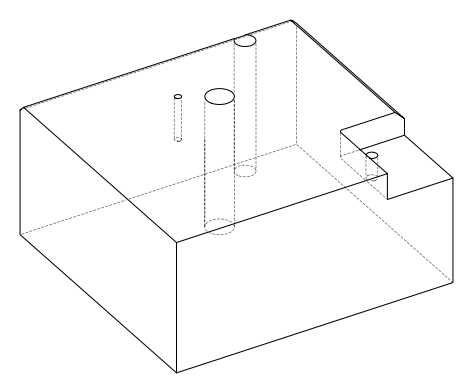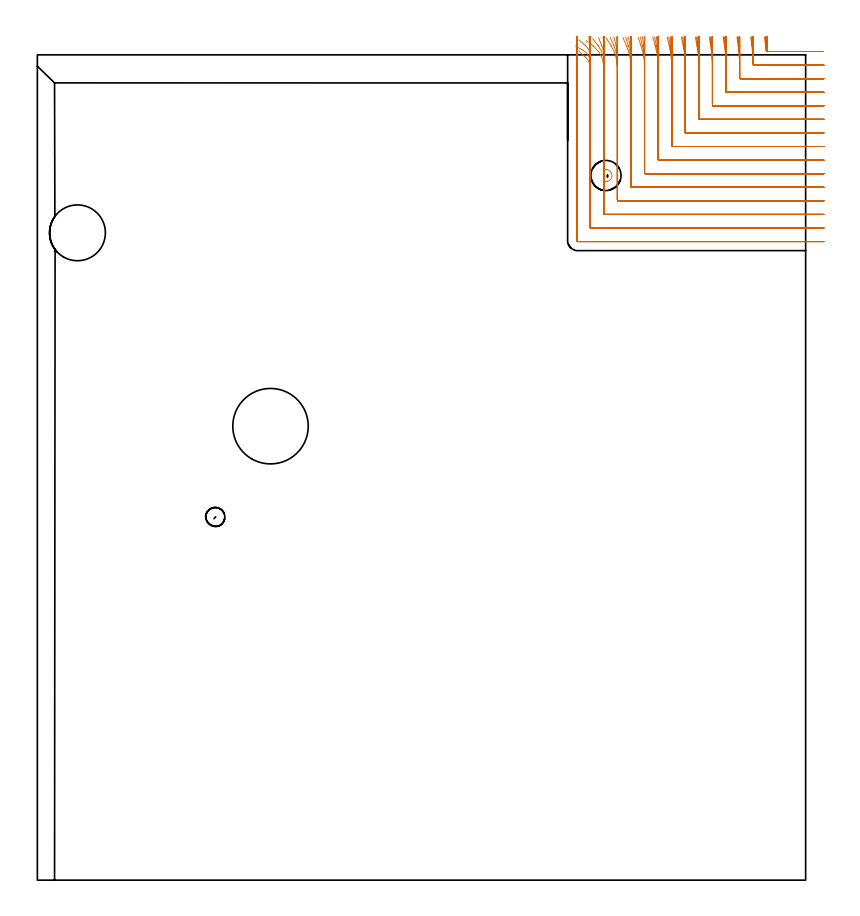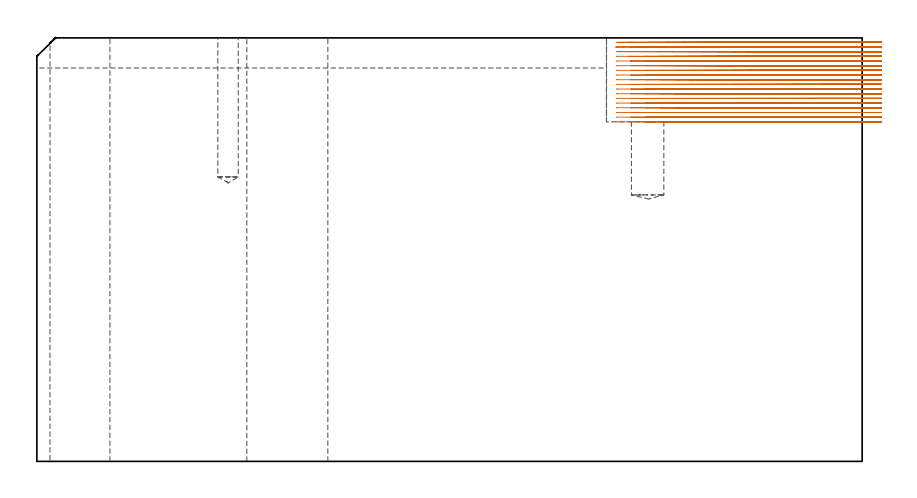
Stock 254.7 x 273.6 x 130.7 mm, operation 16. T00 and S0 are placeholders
(PLAN: 16 operations, 11 tool changes, 69.1 min)
(1 SPOT_DRILL | STEP1HOLE | NXT0321_9005460120000 | 0.05 min | 184 mm3)
(2 SPOT_DRILL_1 | STEP1HOLE_1 | NXT0321_9005460120000 | 0.05 min | 183 mm3)
(3 SPOT_DRILL_2 | STEP1POCKET | NXT0321_9005460120000 | 0.03 min | 2817 mm3)
(4 SPOT_DRILL_3 | STEP1POCKET_1 | NXT0321_9005460120000 | 0.03 min | 0 mm3)
(5 DRILL_BLIND_HOLE_INTO_CENTER | STEP1HOLE | UGT0301_185 | 0.05 min | 183 mm3)
(6 GUN_DRILL_THROUGH_HOLE | STEP1HOLE | UGT0307_002 | 0.6 min | 3443 mm3)
(7 SPADE_DRILL_TO_ENLARGE_THROUGH_HOLE | STEP1HOLE | UGT0306_006 | 0.55 min | 20825 mm3)
(8 DRILL_TO_ENLARGE_THROUGH_HOLE | STEP1HOLE | UGT0301_059 | 0.57 min | 39490 mm3)
(9 DRILL_BLIND_HOLE_INTO_CENTER_1 | STEP1HOLE_1 | UGT0301_185 | 0.05 min | 184 mm3)
(10 GUN_DRILL_THROUGH_HOLE_1 | STEP1HOLE_1 | UGT0307_002 | 0.63 min | 3441 mm3)
(11 SPADE_DRILL_TO_ENLARGE_THROUGH_HOLE_1 | STEP1HOLE_1 | UGT0306_009 | 0.55 min | 31295 mm3)
(12 DRILL_BLIND_HOLE_INTO_CENTER_2 | STEP1POCKET | NXT0301_127 | 0.11 min | 1858 mm3)
(13 DRILL_BLIND_HOLE_INTO_CENTER_3 | STEP1POCKET_1 | UGT0301_185 | 0.19 min | 1352 mm3)
(14 AREA_MILL | FG_CHAMFER_SURFACE | UGT0205_001 | 5.75 min | 7842 mm3)
(15 AREA_MILL_1 | FG_CHAMFER_SURFACE_1 | UGT0205_001 | 6.59 min | 4321 mm3)
(16 MILL_CORNER_NOTCH_RECTANGULAR | CORNER_NOTCH_RECTANGULAR | NXT0201_008 | Follow Part, ap 1.5, ae 75% | 53.29 min | 129457 mm3)
(TOOL NXT0321_9005460120000 | NC Spot Drill, 142deg, 12mm, Carbide, Uncoated | D12 PA142 FL30 Z2)
(TOOL UGT0301_185 | Twist Drill 6.3 mm | D6.3 PA118 FL61 Z2)
(TOOL UGT0307_002 | Gun Drill 6 mm | D6 PA130 FL24 Z1)
(TOOL UGT0306_006 | Spade Drill 15.5mm | D15.5 PA132 FL10 Z2)
(TOOL UGT0301_059 | Twist Drill 25 mm | D25 PA118 FL160 Z2)
(TOOL UGT0306_009 | Spade Drill 18.5mm | D18.5 PA132 FL10 Z2)
(TOOL NXT0301_127 | Carbide Drill 10mm [861.1-1000-030A1-GP GC34] | D10 PA150 FL31.2 Z2)
(TOOL UGT0205_001 | Chamfer Mill 20 x 3 x 45 deg. | D20 FL50 Z2)
(TOOL NXT0201_008 | ENDMILL 6mm [2P460-0600-NA 1630] | D6 FL26 Z6)
(OP 16 MILL_CORNER_NOTCH_RECTANGULAR)
G17 G21 G94 G90
T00 M6
G54
G17 G0 G90 X241.046 Y279.58 S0 M3
G43 Z140.779 H1
Z129.335
G94 G1 X241.388 Y276.6 F250.
G2 X241.554 Y274.969 R63. F500.
G3 X241.849 Y274.7 R0.3
G1 X257.491
X260.491 F250.
G0 Z140.779
X236.488 Y279.577
Z129.335
G1 X236.857 Y276.6
G2 X237.29 Y270.49 R58.5 F500.
G3 X237.586 Y270.2 R0.3
G1 X257.7
X260.7 F250.
G0 Z140.779
X231.92 Y279.573
Z129.335
G1 X232.319 Y276.6
G2 X232.8 Y269.411 R54. F500.
G1 Y265.996
G3 X233.096 Y265.7 R0.3
G1 X257.7
X260.7 F250.
G0 Z140.779
X227.339 Y279.568
Z129.335
G1 X227.775 Y276.6
G2 X228.3 Y269.411 R49.5 F500.
G1 Y261.496
G3 X228.596 Y261.2 R0.3
G1 X257.7
X260.7 F250.
G0 Z140.779
X222.743 Y279.561
Z129.335
G1 X223.222 Y276.6
G2 X223.8 Y269.411 R45. F500.
G1 Y256.996
G3 X224.096 Y256.7 R0.3
G1 X257.7
X260.7 F250.
G0 Z140.779
X218.124 Y279.552
Z129.335
G1 X218.657 Y276.6
G2 X219.3 Y269.411 R40.5 F500.
G1 Y252.497
G3 X219.597 Y252.2 R0.3
G1 X257.7
X260.7 F250.
G0 Z140.779
X213.476 Y279.54
Z129.335
G1 X214.075 Y276.6
G2 X214.8 Y269.411 R36. F500.
G1 Y247.997
G3 X215.097 Y247.7 R0.3
G1 X257.7
X260.7 F250.
G0 Z140.779
X208.784 Y279.521
Z129.335
G1 X209.469 Y276.6
G2 X210.3 Y269.411 R31.5 F500.
G1 Y243.497
G3 X210.597 Y243.2 R0.3
G1 X257.7
X260.7 F250.
G0 Z140.779
X204.027 Y279.492
Z129.335
G1 X204.825 Y276.6
G2 X205.8 Y269.411 R27. F500.
G1 Y238.997
G3 X206.097 Y238.7 R0.3
G1 X257.7
X260.7 F250.
G0 Z140.779
X199.162 Y279.443
Z129.335
G1 X200.121 Y276.6
G2 X201.3 Y269.411 R22.5 F500.
G1 Y234.497
G3 X201.597 Y234.2 R0.3
G1 X257.7
X260.7 F250.
G0 Z140.779
X194.104 Y279.35
Z129.335
G1 X195.302 Y276.6
G2 X196.8 Y269.411 R18. F500.
G1 Y229.997
G3 X197.097 Y229.7 R0.3
G1 X257.7
X260.7 F250.
G0 Z140.779
X188.629 Y279.139
Z129.335
G1 X190.227 Y276.6
G2 X192.3 Y269.411 R13.5 F500.
G1 Y225.498
G3 X192.598 Y225.2 R0.3
G1 X257.7
X260.7 F250.
G0 Z140.779
X181.983 Y278.348
Z129.335
G1 X184.346 Y276.499
G2 X187.8 Y269.411 R9. F500.
G1 Y236.512
Y233.512 F250.
G0 Z140.779
Y233.691
Z129.335
G1 Y230.691
Y220.998 F500.
G3 X188.098 Y220.7 R0.3
G1 X257.7
X260.7 F250.
G0 Z140.779
X179.539 Y274.768
Z129.335
G1 X181.784 Y272.779
G2 X183.3 Y269.411 R4.5 F500.
G1 Y216.498
G3 X183.598 Y216.2 R0.3
G1 X257.7
X260.7 F250.
G0 Z140.779
X178.8 Y272.411
Z129.335
G1 Y269.411
Y211.998 F500.
G3 X179.098 Y211.7 R0.3
G1 X257.7
X260.7 F250.
G0 Z140.779
X241.3 Y279.589
Z127.892
G1 X241.561 Y276.6
G2 X241.682 Y274.977 R63. F500.
G3 X241.977 Y274.7 R0.3
G1 X257.491
X260.491 F250.
G0 Z140.779
X236.761 Y279.587
Z127.892
G1 X237.042 Y276.6
G2 X237.3 Y271.117 R58.5 F500.
G1 Y270.496
G3 X237.596 Y270.2 R0.3
G1 X257.7
X260.7 F250.
G0 Z140.779
X232.216 Y279.585
Z127.892
G1 X232.521 Y276.6
G2 X232.8 Y271.117 R54. F500.
G1 Y265.996
G3 X233.096 Y265.7 R0.3
G1 X257.7
X260.7 F250.
G0 Z140.779
X227.663 Y279.582
Z127.892
G1 X227.995 Y276.6
G2 X228.3 Y271.117 R49.5 F500.
G1 Y261.496
G3 X228.596 Y261.2 R0.3
G1 X257.7
X260.7 F250.
G0 Z140.779
X223.099 Y279.578
Z127.892
G1 X223.465 Y276.6
G2 X223.8 Y271.117 R45. F500.
G1 Y256.997
G3 X224.097 Y256.7 R0.3
G1 X257.7
X260.7 F250.
G0 Z140.779
X218.521 Y279.572
Z127.892
G1 X218.927 Y276.6
G2 X219.3 Y271.117 R40.5 F500.
G1 Y252.497
G3 X219.597 Y252.2 R0.3
G1 X257.7
X260.7 F250.
G0 Z140.779
X213.923 Y279.565
Z127.892
G1 X214.38 Y276.6
G2 X214.8 Y271.117 R36. F500.
G1 Y247.997
G3 X215.097 Y247.7 R0.3
G1 X257.7
X260.7 F250.
G0 Z140.779
X209.297 Y279.554
Z127.892
G1 X209.819 Y276.6
G2 X210.3 Y271.117 R31.5 F500.
G1 Y243.497
G3 X210.597 Y243.2 R0.3
G1 X257.7
X260.7 F250.
G0 Z140.779
X204.628 Y279.537
Z127.892
G1 X205.237 Y276.6
G2 X205.8 Y271.117 R27. F500.
G1 Y238.997
G3 X206.097 Y238.7 R0.3
G1 X257.7
X260.7 F250.
G0 Z140.779
X199.89 Y279.51
Z127.892
G1 X200.622 Y276.6
G2 X201.3 Y271.117 R22.5 F500.
G1 Y234.497
G3 X201.597 Y234.2 R0.3
G1 X257.7
X260.7 F250.
G0 Z140.779
X195.031 Y279.457
Z127.892
G1 X195.944 Y276.6
G2 X196.8 Y271.117 R18. F500.
G1 Y229.997
G3 X197.097 Y229.7 R0.3
G1 X257.7
X260.7 F250.
G0 Z140.779
X189.918 Y279.341
Z127.892
G1 X191.136 Y276.6
G2 X192.3 Y271.117 R13.5 F500.
G1 Y225.498
G3 X192.598 Y225.2 R0.3
G1 X257.7
X260.7 F250.
G0 Z140.779
X184.109 Y278.979
Z127.892
G1 X185.937 Y276.6
G2 X187.8 Y271.117 R9. F500.
G1 Y236.512
Y233.512 F250.
G0 Z140.779
Y233.691
Z127.892
G1 Y230.691
Y220.998 F500.
G3 X188.098 Y220.7 R0.3
G1 X257.7
X260.7 F250.
G0 Z140.779
X178.407 Y276.511
Z127.892
G1 X181.017 Y275.032
G2 X183.3 Y271.117 R4.5 F500.
G1 Y216.498
G3 X183.598 Y216.2 R0.3
G1 X257.7
X260.7 F250.
G0 Z140.779
X178.8 Y274.117
Z127.892
G1 Y271.117
Y211.998 F500.
G3 X179.098 Y211.7 R0.3
G1 X257.7
X260.7 F250.
G0 Z140.779
X241.548 Y279.596
Z126.449
G1 X241.709 Y276.6
G2 X241.775 Y274.987 R63. F500.
G3 X242.071 Y274.7 R0.3
G1 X257.491
X260.491 F250.
G0 Z140.779
X237.029 Y279.595
Z126.449
G1 X237.202 Y276.6
G2 X237.3 Y273.221 R58.5 F500.
G1 Y270.496
G3 X237.596 Y270.2 R0.3
G1 X257.7
X260.7 F250.
G0 Z140.779
X232.506 Y279.594
Z126.449
G1 X232.694 Y276.6
G2 X232.8 Y273.221 R54. F500.
G1 Y265.996
G3 X233.096 Y265.7 R0.3
G1 X257.7
X260.7 F250.
G0 Z140.779
X227.98 Y279.593
Z126.449
G1 X228.185 Y276.6
G2 X228.3 Y273.221 R49.5 F500.
G1 Y261.496
G3 X228.596 Y261.2 R0.3
G1 X257.7
X260.7 F250.
G0 Z140.779
X223.448 Y279.592
Z126.449
G1 X223.673 Y276.6
G2 X223.8 Y273.221 R45. F500.
G1 Y256.997
G3 X224.097 Y256.7 R0.3
G1 X257.7
X260.7 F250.
G0 Z140.779
X218.909 Y279.59
Z126.449
G1 X219.159 Y276.6
G2 X219.3 Y273.221 R40.5 F500.
G1 Y252.497
G3 X219.597 Y252.2 R0.3
G1 X257.7
X260.7 F250.
G0 Z140.779
X214.359 Y279.587
Z126.449
G1 X214.641 Y276.6
G2 X214.8 Y273.221 R36. F500.
G1 Y247.997
G3 X215.097 Y247.7 R0.3
G1 X257.7
X260.7 F250.
G0 Z140.779
X209.796 Y279.583
Z126.449
G1 X210.118 Y276.6
G2 X210.3 Y273.221 R31.5 F500.
G1 Y243.497
G3 X210.597 Y243.2 R0.3
G1 X257.7
X260.7 F250.
G0 Z140.779
X205.212 Y279.576
Z126.449
G1 X205.588 Y276.6
G2 X205.8 Y273.221 R27. F500.
G1 Y238.997
G3 X206.097 Y238.7 R0.3
G1 X257.7
X260.7 F250.
G0 Z140.779
X200.594 Y279.566
Z126.449
G1 X201.045 Y276.6
G2 X201.3 Y273.221 R22.5 F500.
G1 Y234.497
G3 X201.597 Y234.2 R0.3
G1 X257.7
X260.7 F250.
G0 Z140.779
X195.917 Y279.547
Z126.449
G1 X196.48 Y276.6
G2 X196.8 Y273.221 R18. F500.
G1 Y229.997
G3 X197.097 Y229.7 R0.3
G1 X257.7
X260.7 F250.
G0 Z140.779
X191.119 Y279.505
Z126.449
G1 X191.87 Y276.6
G2 X192.3 Y273.221 R13.5 F500.
G1 Y225.498
G3 X192.598 Y225.2 R0.3
G1 X257.7
X260.7 F250.
G0 Z140.779
X186.015 Y279.381
Z126.449
G1 X187.142 Y276.6
G2 X187.8 Y273.221 R9. F500.
G1 Y236.512
Y233.512 F250.
G0 Z140.779
Y233.691
Z126.449
G1 Y230.691
Y220.998 F500.
G3 X188.098 Y220.7 R0.3
G1 X257.7
X260.7 F250.
G0 Z140.779
X179.563 Y278.575
Z126.449
G1 X181.8 Y276.575
G2 X183.3 Y273.221 R4.5 F500.
G1 Y216.498
G3 X183.598 Y216.2 R0.3
G1 X257.7
X260.7 F250.
G0 Z140.779
X178.8 Y276.221
Z126.449
G1 Y273.221
Y211.998 F500.
G3 X179.098 Y211.7 R0.3
G1 X257.7
X260.7 F250.
G0 Z140.779
X241.764 Y279.6
Z125.005
G1 X241.796 Y276.6
G2 X241.8 Y275.929 R63. F500.
G1 Y274.996
G3 X242.096 Y274.7 R0.3
G1 X257.491
X260.491 F250.
G0 Z140.779
X237.262 Y279.6
Z125.005
G1 X237.296 Y276.6
G2 X237.3 Y275.929 R58.5 F500.
G1 Y270.496
G3 X237.596 Y270.2 R0.3
G1 X257.7
X260.7 F250.
G0 Z140.779
X232.759 Y279.6
Z125.005
G1 X232.796 Y276.6
G2 X232.8 Y275.929 R54. F500.
G1 Y265.996
G3 X233.096 Y265.7 R0.3
G1 X257.7
X260.7 F250.
G0 Z140.779
X228.255 Y279.6
Z125.005
G1 X228.295 Y276.6
G2 X228.3 Y275.929 R49.5 F500.
G1 Y261.496
G3 X228.596 Y261.2 R0.3
G1 X257.7
X260.7 F250.
G0 Z140.779
X223.75 Y279.6
Z125.005
G1 X223.795 Y276.6
G2 X223.8 Y275.929 R45. F500.
G1 Y256.996
G3 X224.096 Y256.7 R0.3
G1 X257.7
X260.7 F250.
G0 Z140.779
X219.245 Y279.6
Z125.005
G1 X219.294 Y276.6
G2 X219.3 Y275.929 R40.5 F500.
G1 Y252.497
G3 X219.597 Y252.2 R0.3
G1 X257.7
X260.7 F250.
G0 Z140.779
X214.738 Y279.599
Z125.005
G1 X214.794 Y276.6
G2 X214.8 Y275.929 R36. F500.
G1 Y247.997
G3 X215.097 Y247.7 R0.3
G1 X257.7
X260.7 F250.
G0 Z140.779
X210.229 Y279.599
Z125.005
G1 X210.293 Y276.6
G2 X210.3 Y275.929 R31.5 F500.
G1 Y243.497
G3 X210.597 Y243.2 R0.3
G1 X257.7
X260.7 F250.
G0 Z140.779
X205.717 Y279.599
Z125.005
G1 X205.792 Y276.6
G2 X205.8 Y275.929 R27. F500.
G1 Y238.997
G3 X206.097 Y238.7 R0.3
G1 X257.7
X260.7 F250.
G0 Z140.779
X201.201 Y279.599
Z125.005
G1 X201.29 Y276.6
G2 X201.3 Y275.929 R22.5 F500.
G1 Y234.497
G3 X201.597 Y234.2 R0.3
G1 X257.7
X260.7 F250.
G0 Z140.779
X196.676 Y279.598
Z125.005
G1 X196.787 Y276.6
G2 X196.8 Y275.929 R18. F500.
G1 Y229.997
G3 X197.097 Y229.7 R0.3
G1 X257.7
X260.7 F250.
G0 Z140.779
X192.134 Y279.596
Z125.005
G1 X192.283 Y276.6
G2 X192.3 Y275.929 R13.5 F500.
G1 Y225.498
G3 X192.598 Y225.2 R0.3
G1 X257.7
X260.7 F250.
G0 Z140.779
X187.551 Y279.592
Z125.005
G1 X187.775 Y276.6
G2 X187.8 Y275.929 R9. F500.
G1 Y236.512
Y233.512 F250.
G0 Z140.779
Y233.691
Z125.005
G1 Y230.691
Y220.998 F500.
G3 X188.098 Y220.7 R0.3
G1 X257.7
X260.7 F250.
G0 Z140.779
X182.802 Y279.566
Z125.005
G1 X183.25 Y276.6
G2 X183.3 Y275.929 R4.5 F500.
G1 Y216.498
G3 X183.598 Y216.2 R0.3
G1 X257.7
X260.7 F250.
G0 Z140.779
X178.8 Y278.929
Z125.005
G1 Y275.929
Y211.998 F500.
G3 X179.098 Y211.7 R0.3
G1 X257.7
X260.7 F250.
G0 Z140.779
X241.799 Y279.6
Z123.562
G1 X241.8 Y276.6
Y274.996 F500.
G3 X242.096 Y274.7 R0.3
G1 X257.491
X260.491 F250.
G0 Z140.779
X237.299 Y279.6
Z123.562
G1 X237.3 Y276.6
Y274.996 F500.
Y270.496
G3 X237.596 Y270.2 R0.3
G1 X257.7
X260.7 F250.
G0 Z140.779
X232.799 Y279.6
Z123.562
G1 X232.8 Y276.6
Y270.496 F500.
Y265.996
G3 X233.096 Y265.7 R0.3
G1 X257.7
X260.7 F250.
G0 Z140.779
X228.299 Y279.6
Z123.562
G1 X228.3 Y276.6
Y265.996 F500.
Y261.496
G3 X228.596 Y261.2 R0.3
G1 X257.7
X260.7 F250.
G0 Z140.779
X223.799 Y279.6
Z123.562
G1 X223.8 Y276.6
Y261.496 F500.
Y256.997
G3 X224.097 Y256.7 R0.3
G1 X257.7
X260.7 F250.
G0 Z140.779
X219.299 Y279.6
Z123.562
G1 X219.3 Y276.6
Y256.997 F500.
Y252.497
G3 X219.597 Y252.2 R0.3
G1 X257.7
X260.7 F250.
G0 Z140.779
X214.798 Y279.6
Z123.562
G1 X214.8 Y276.6
Y252.497 F500.
Y247.997
G3 X215.097 Y247.7 R0.3
G1 X257.7
X260.7 F250.
G0 Z140.779
X210.298 Y279.6
Z123.562
G1 X210.3 Y276.6
Y247.997 F500.
Y243.497
G3 X210.597 Y243.2 R0.3
G1 X257.7
X260.7 F250.
G0 Z140.779
X205.798 Y279.6
Z123.562
G1 X205.8 Y276.6
Y243.497 F500.
Y238.997
G3 X206.097 Y238.7 R0.3
G1 X257.7
X260.7 F250.
G0 Z140.779
X201.297 Y279.6
Z123.562
G1 X201.3 Y276.6
Y238.997 F500.
Y234.497
G3 X201.597 Y234.2 R0.3
G1 X257.7
X260.7 F250.
G0 Z140.779
X196.797 Y279.6
Z123.562
G1 X196.8 Y276.6
Y234.497 F500.
Y229.997
G3 X197.097 Y229.7 R0.3
G1 X257.7
X260.7 F250.
G0 Z140.779
X192.296 Y279.6
Z123.562
G1 X192.3 Y276.6
Y229.997 F500.
Y225.498
G3 X192.598 Y225.2 R0.3
G1 X257.7
X260.7 F250.
G0 Z140.779
X187.794 Y279.6
Z123.562
G1 X187.8 Y276.6
Y236.512 F500.
Y233.512 F250.
G0 Z140.779
Y233.691
Z123.562
G1 Y230.691
Y220.998 F500.
G3 X188.098 Y220.7 R0.3
G1 X257.7
X260.7 F250.
G0 Z140.779
X183.287 Y279.6
Z123.562
G1 X183.3 Y276.6
Y220.998 F500.
Y216.498
G3 X183.598 Y216.2 R0.3
G1 X257.7
X260.7 F250.
G0 Z140.779
X178.8 Y279.581
Z123.562
G1 Y276.581
Y211.998 F500.
G3 X179.098 Y211.7 R0.3
G1 X257.7
X260.7 F250.
G0 Z140.779
X241.8 Y279.6
Z122.119
G1 Y276.6
Y274.996 F500.
G3 X242.096 Y274.7 R0.3
G1 X257.491
X260.491 F250.
G0 Z140.779
X237.3 Y279.6
Z122.119
G1 Y276.6
Y270.496 F500.
G3 X237.596 Y270.2 R0.3
G1 X257.7
X260.7 F250.
G0 Z140.779
X232.8 Y279.6
Z122.119
G1 Y276.6
Y265.996 F500.
G3 X233.096 Y265.7 R0.3
G1 X257.7
X260.7 F250.
G0 Z140.779
X228.3 Y279.6
Z122.119
G1 Y276.6
Y261.496 F500.
G3 X228.596 Y261.2 R0.3
G1 X257.7
X260.7 F250.
G0 Z140.779
X223.8 Y279.6
Z122.119
G1 Y276.6
Y256.997 F500.
G3 X224.097 Y256.7 R0.3
G1 X257.7
X260.7 F250.
G0 Z140.779
X219.3 Y279.6
Z122.119
G1 Y276.6
Y252.497 F500.
G3 X219.597 Y252.2 R0.3
G1 X257.7
X260.7 F250.
G0 Z140.779
X214.8 Y279.6
Z122.119
G1 Y276.6
Y247.997 F500.
G3 X215.097 Y247.7 R0.3
G1 X257.7
X260.7 F250.
G0 Z140.779
X210.3 Y279.6
Z122.119
G1 Y276.6
Y243.497 F500.
G3 X210.597 Y243.2 R0.3
G1 X257.7
X260.7 F250.
G0 Z140.779
X205.8 Y279.6
Z122.119
G1 Y276.6
Y238.997 F500.
G3 X206.097 Y238.7 R0.3
G1 X257.7
X260.7 F250.
G0 Z140.779
X201.3 Y279.6
Z122.119
G1 Y276.6
Y234.497 F500.
G3 X201.597 Y234.2 R0.3
G1 X257.7
X260.7 F250.
G0 Z140.779
X196.8 Y279.6
Z122.119
G1 Y276.6
Y229.997 F500.
G3 X197.097 Y229.7 R0.3
G1 X257.7
X260.7 F250.
G0 Z140.779
X192.3 Y279.6
Z122.119
G1 Y276.6
Y225.498 F500.
G3 X192.598 Y225.2 R0.3
G1 X257.7
X260.7 F250.
G0 Z140.779
X187.8 Y279.6
Z122.119
G1 Y276.6
Y236.512 F500.
Y233.512 F250.
G0 Z140.779
Y233.691
Z122.119
G1 Y230.691
Y220.998 F500.
G3 X188.098 Y220.7 R0.3
G1 X257.7
X260.7 F250.
G0 Z140.779
X183.3 Y279.6
Z122.119
G1 Y276.6
Y216.498 F500.
G3 X183.598 Y216.2 R0.3
G1 X257.7
X260.7 F250.
G0 Z140.779
X178.8 Y279.6
Z122.119
G1 Y276.6
Y211.998 F500.
G3 X179.098 Y211.7 R0.3
G1 X257.7
X260.7 F250.
G0 Z140.779
X241.8 Y279.6
Z120.676
G1 Y276.6
Y274.996 F500.
G3 X242.096 Y274.7 R0.3
G1 X257.491
X260.491 F250.
G0 Z140.779
X237.3 Y279.6
Z120.676
G1 Y276.6
Y270.496 F500.
G3 X237.596 Y270.2 R0.3
G1 X257.7
X260.7 F250.
G0 Z140.779
X232.8 Y279.6
Z120.676
G1 Y276.6
Y265.996 F500.
G3 X233.096 Y265.7 R0.3
G1 X257.7
X260.7 F250.
G0 Z140.779
X228.3 Y279.6
Z120.676
G1 Y276.6
Y261.496 F500.
G3 X228.596 Y261.2 R0.3
G1 X257.7
X260.7 F250.
G0 Z140.779
X223.8 Y279.6
Z120.676
G1 Y276.6
Y256.996 F500.
G3 X224.096 Y256.7 R0.3
G1 X257.7
X260.7 F250.
G0 Z140.779
X219.3 Y279.6
Z120.676
G1 Y276.6
Y252.497 F500.
G3 X219.597 Y252.2 R0.3
G1 X257.7
X260.7 F250.
G0 Z140.779
X214.8 Y279.6
Z120.676
G1 Y276.6
Y247.997 F500.
G3 X215.097 Y247.7 R0.3
G1 X257.7
X260.7 F250.
G0 Z140.779
X210.3 Y279.6
Z120.676
G1 Y276.6
Y243.497 F500.
G3 X210.597 Y243.2 R0.3
G1 X257.7
X260.7 F250.
G0 Z140.779
X205.8 Y279.6
Z120.676
G1 Y276.6
Y238.997 F500.
G3 X206.097 Y238.7 R0.3
G1 X257.7
X260.7 F250.
G0 Z140.779
X201.3 Y279.6
Z120.676
G1 Y276.6
Y234.497 F500.
G3 X201.597 Y234.2 R0.3
G1 X257.7
X260.7 F250.
G0 Z140.779
X196.8 Y279.6
Z120.676
G1 Y276.6
Y229.997 F500.
G3 X197.097 Y229.7 R0.3
G1 X257.7
X260.7 F250.
G0 Z140.779
X192.3 Y279.6
Z120.676
G1 Y276.6
Y225.498 F500.
G3 X192.598 Y225.2 R0.3
G1 X257.7
X260.7 F250.
G0 Z140.779
X187.8 Y279.6
Z120.676
G1 Y276.6
Y236.512 F500.
Y233.512 F250.
G0 Z140.779
Y233.691
Z120.676
G1 Y230.691
Y220.998 F500.
G3 X188.098 Y220.7 R0.3
G1 X257.7
X260.7 F250.
G0 Z140.779
X183.3 Y279.6
Z120.676
G1 Y276.6
Y216.498 F500.
G3 X183.598 Y216.2 R0.3
G1 X257.7
X260.7 F250.
G0 Z140.779
X178.8 Y279.6
Z120.676
G1 Y276.6
Y211.998 F500.
G3 X179.098 Y211.7 R0.3
G1 X257.7
X260.7 F250.
G0 Z140.779
X241.8 Y279.6
Z119.232
G1 Y276.6
Y274.996 F500.
G3 X242.096 Y274.7 R0.3
G1 X257.491
X260.491 F250.
G0 Z140.779
X237.3 Y279.6
Z119.232
G1 Y276.6
Y270.496 F500.
G3 X237.596 Y270.2 R0.3
G1 X257.7
X260.7 F250.
G0 Z140.779
X232.8 Y279.6
Z119.232
G1 Y276.6
Y265.996 F500.
G3 X233.096 Y265.7 R0.3
G1 X257.7
X260.7 F250.
G0 Z140.779
X228.3 Y279.6
Z119.232
G1 Y276.6
Y261.496 F500.
G3 X228.596 Y261.2 R0.3
G1 X257.7
X260.7 F250.
G0 Z140.779
X223.8 Y279.6
Z119.232
G1 Y276.6
Y256.996 F500.
G3 X224.096 Y256.7 R0.3
G1 X257.7
X260.7 F250.
G0 Z140.779
X219.3 Y279.6
Z119.232
G1 Y276.6
Y252.497 F500.
G3 X219.597 Y252.2 R0.3
G1 X257.7
X260.7 F250.
G0 Z140.779
X214.8 Y279.6
Z119.232
G1 Y276.6
Y247.997 F500.
G3 X215.097 Y247.7 R0.3
G1 X257.7
X260.7 F250.
G0 Z140.779
X210.3 Y279.6
Z119.232
G1 Y276.6
Y243.497 F500.
G3 X210.597 Y243.2 R0.3
G1 X257.7
X260.7 F250.
G0 Z140.779
X205.8 Y279.6
Z119.232
G1 Y276.6
Y238.997 F500.
G3 X206.097 Y238.7 R0.3
G1 X257.7
X260.7 F250.
G0 Z140.779
X201.3 Y279.6
Z119.232
G1 Y276.6
Y234.497 F500.
G3 X201.597 Y234.2 R0.3
G1 X257.7
X260.7 F250.
G0 Z140.779
X196.8 Y279.6
Z119.232
G1 Y276.6
Y229.997 F500.
G3 X197.097 Y229.7 R0.3
G1 X257.7
X260.7 F250.
G0 Z140.779
X192.3 Y279.6
Z119.232
G1 Y276.6
Y225.498 F500.
G3 X192.598 Y225.2 R0.3
G1 X257.7
X260.7 F250.
G0 Z140.779
X187.8 Y279.6
Z119.232
G1 Y276.6
Y236.512 F500.
Y233.512 F250.
G0 Z140.779
Y233.691
Z119.232
G1 Y230.691
Y220.998 F500.
G3 X188.098 Y220.7 R0.3
G1 X257.7
X260.7 F250.
G0 Z140.779
X183.3 Y279.6
Z119.232
G1 Y276.6
Y216.498 F500.
G3 X183.598 Y216.2 R0.3
G1 X257.7
X260.7 F250.
G0 Z140.779
X178.8 Y279.6
Z119.232
G1 Y276.6
Y211.998 F500.
G3 X179.098 Y211.7 R0.3
G1 X257.7
X260.7 F250.
G0 Z140.779
X241.8 Y279.6
Z117.789
G1 Y276.6
Y274.996 F500.
G3 X242.096 Y274.7 R0.3
G1 X257.491
X260.491 F250.
G0 Z140.779
X237.3 Y279.6
Z117.789
G1 Y276.6
Y270.496 F500.
G3 X237.596 Y270.2 R0.3
G1 X257.7
X260.7 F250.
G0 Z140.779
X232.8 Y279.6
Z117.789
G1 Y276.6
Y265.996 F500.
G3 X233.096 Y265.7 R0.3
G1 X257.7
X260.7 F250.
G0 Z140.779
X228.3 Y279.6
Z117.789
G1 Y276.6
Y261.496 F500.
G3 X228.596 Y261.2 R0.3
G1 X257.7
X260.7 F250.
G0 Z140.779
X223.8 Y279.6
Z117.789
G1 Y276.6
Y256.996 F500.
G3 X224.096 Y256.7 R0.3
G1 X257.7
X260.7 F250.
G0 Z140.779
X219.3 Y279.6
Z117.789
G1 Y276.6
Y252.497 F500.
G3 X219.597 Y252.2 R0.3
G1 X257.7
X260.7 F250.
G0 Z140.779
X214.8 Y279.6
Z117.789
G1 Y276.6
Y247.997 F500.
G3 X215.097 Y247.7 R0.3
G1 X257.7
X260.7 F250.
G0 Z140.779
X210.3 Y279.6
Z117.789
G1 Y276.6
Y243.497 F500.
G3 X210.597 Y243.2 R0.3
G1 X257.7
X260.7 F250.
G0 Z140.779
X205.8 Y279.6
Z117.789
G1 Y276.6
Y238.997 F500.
G3 X206.097 Y238.7 R0.3
G1 X257.7
X260.7 F250.
G0 Z140.779
X201.3 Y279.6
Z117.789
G1 Y276.6
Y234.497 F500.
G3 X201.597 Y234.2 R0.3
G1 X257.7
X260.7 F250.
G0 Z140.779
X196.8 Y279.6
Z117.789
G1 Y276.6
Y229.997 F500.
G3 X197.097 Y229.7 R0.3
G1 X257.7
X260.7 F250.
G0 Z140.779
X192.3 Y279.6
Z117.789
G1 Y276.6
Y225.498 F500.
G3 X192.598 Y225.2 R0.3
G1 X257.7
X260.7 F250.
G0 Z140.779
X187.8 Y279.6
Z117.789
G1 Y276.6
Y236.512 F500.
Y233.512 F250.
G0 Z140.779
Y233.691
Z117.789
G1 Y230.691
Y220.998 F500.
G3 X188.098 Y220.7 R0.3
G1 X257.7
X260.7 F250.
G0 Z140.779
X183.3 Y279.6
Z117.789
G1 Y276.6
Y216.498 F500.
G3 X183.598 Y216.2 R0.3
G1 X257.7
X260.7 F250.
G0 Z140.779
X178.8 Y279.6
Z117.789
G1 Y276.6
Y211.998 F500.
G3 X179.098 Y211.7 R0.3
G1 X257.7
X260.7 F250.
G0 Z140.779
X241.8 Y279.6
Z116.346
G1 Y276.6
Y274.996 F500.
G3 X242.096 Y274.7 R0.3
G1 X257.491
X260.491 F250.
G0 Z140.779
X237.3 Y279.6
Z116.346
G1 Y276.6
Y270.496 F500.
G3 X237.596 Y270.2 R0.3
G1 X257.7
X260.7 F250.
G0 Z140.779
X232.8 Y279.6
Z116.346
G1 Y276.6
Y265.996 F500.
G3 X233.096 Y265.7 R0.3
G1 X257.7
X260.7 F250.
G0 Z140.779
X228.3 Y279.6
Z116.346
G1 Y276.6
Y261.496 F500.
G3 X228.596 Y261.2 R0.3
G1 X257.7
X260.7 F250.
G0 Z140.779
X223.8 Y279.6
Z116.346
G1 Y276.6
Y256.996 F500.
G3 X224.096 Y256.7 R0.3
G1 X257.7
X260.7 F250.
G0 Z140.779
X219.3 Y279.6
Z116.346
G1 Y276.6
Y252.497 F500.
G3 X219.597 Y252.2 R0.3
G1 X257.7
X260.7 F250.
G0 Z140.779
X214.8 Y279.6
Z116.346
G1 Y276.6
Y247.997 F500.
G3 X215.097 Y247.7 R0.3
G1 X257.7
X260.7 F250.
G0 Z140.779
X210.3 Y279.6
Z116.346
G1 Y276.6
Y243.497 F500.
G3 X210.597 Y243.2 R0.3
G1 X257.7
X260.7 F250.
G0 Z140.779
X205.8 Y279.6
Z116.346
G1 Y276.6
Y238.997 F500.
G3 X206.097 Y238.7 R0.3
G1 X257.7
X260.7 F250.
G0 Z140.779
X201.3 Y279.6
Z116.346
G1 Y276.6
Y234.497 F500.
G3 X201.597 Y234.2 R0.3
G1 X257.7
X260.7 F250.
G0 Z140.779
X196.8 Y279.6
Z116.346
G1 Y276.6
Y229.997 F500.
G3 X197.097 Y229.7 R0.3
G1 X257.7
X260.7 F250.
G0 Z140.779
X192.3 Y279.6
Z116.346
G1 Y276.6
Y225.498 F500.
G3 X192.598 Y225.2 R0.3
G1 X257.7
X260.7 F250.
G0 Z140.779
X187.8 Y279.6
Z116.346
G1 Y276.6
Y236.512 F500.
Y233.512 F250.
G0 Z140.779
Y233.691
Z116.346
G1 Y230.691
Y220.998 F500.
G3 X188.098 Y220.7 R0.3
G1 X257.7
X260.7 F250.
G0 Z140.779
X183.3 Y279.6
Z116.346
G1 Y276.6
Y216.498 F500.
G3 X183.598 Y216.2 R0.3
G1 X257.7
X260.7 F250.
G0 Z140.779
X178.8 Y279.6
Z116.346
G1 Y276.6
Y211.998 F500.
G3 X179.098 Y211.7 R0.3
G1 X257.7
X260.7 F250.
G0 Z140.779
X241.8 Y279.6
Z114.903
G1 Y276.6
Y274.996 F500.
G3 X242.096 Y274.7 R0.3
G1 X257.491
X260.491 F250.
G0 Z140.779
X237.3 Y279.6
Z114.903
G1 Y276.6
Y270.496 F500.
G3 X237.596 Y270.2 R0.3
G1 X257.7
X260.7 F250.
G0 Z140.779
X232.8 Y279.6
Z114.903
G1 Y276.6
Y265.996 F500.
G3 X233.096 Y265.7 R0.3
G1 X257.7
X260.7 F250.
G0 Z140.779
X228.3 Y279.6
Z114.903
G1 Y276.6
Y261.496 F500.
G3 X228.596 Y261.2 R0.3
G1 X257.7
X260.7 F250.
G0 Z140.779
X223.8 Y279.6
Z114.903
G1 Y276.6
Y256.996 F500.
G3 X224.096 Y256.7 R0.3
G1 X257.7
X260.7 F250.
G0 Z140.779
X219.3 Y279.6
Z114.903
G1 Y276.6
Y252.497 F500.
G3 X219.597 Y252.2 R0.3
G1 X257.7
X260.7 F250.
G0 Z140.779
X214.8 Y279.6
Z114.903
G1 Y276.6
Y247.997 F500.
G3 X215.097 Y247.7 R0.3
G1 X257.7
X260.7 F250.
G0 Z140.779
X210.3 Y279.6
Z114.903
G1 Y276.6
Y243.497 F500.
G3 X210.597 Y243.2 R0.3
G1 X257.7
X260.7 F250.
G0 Z140.779
X205.8 Y279.6
Z114.903
G1 Y276.6
Y238.997 F500.
G3 X206.097 Y238.7 R0.3
G1 X257.7
X260.7 F250.
G0 Z140.779
X201.3 Y279.6
Z114.903
G1 Y276.6
Y234.497 F500.
G3 X201.597 Y234.2 R0.3
G1 X257.7
X260.7 F250.
G0 Z140.779
X196.8 Y279.6
Z114.903
G1 Y276.6
Y229.997 F500.
G3 X197.097 Y229.7 R0.3
G1 X257.7
X260.7 F250.
G0 Z140.779
X192.3 Y279.6
Z114.903
G1 Y276.6
Y225.498 F500.
G3 X192.598 Y225.2 R0.3
G1 X257.7
X260.7 F250.
G0 Z140.779
X187.8 Y279.6
Z114.903
G1 Y276.6
Y236.512 F500.
Y233.512 F250.
G0 Z140.779
Y233.691
Z114.903
G1 Y230.691
Y220.998 F500.
G3 X188.098 Y220.7 R0.3
G1 X257.7
X260.7 F250.
G0 Z140.779
X183.3 Y279.6
Z114.903
G1 Y276.6
Y216.498 F500.
G3 X183.598 Y216.2 R0.3
G1 X257.7
X260.7 F250.
G0 Z140.779
X178.8 Y279.6
Z114.903
G1 Y276.6
Y211.998 F500.
G3 X179.098 Y211.7 R0.3
G1 X257.7
X260.7 F250.
G0 Z140.779
X241.8 Y279.6
Z113.459
G1 Y276.6
Y274.996 F500.
G3 X242.096 Y274.7 R0.3
G1 X257.491
X260.491 F250.
G0 Z140.779
X237.3 Y279.6
Z113.459
G1 Y276.6
Y270.496 F500.
G3 X237.596 Y270.2 R0.3
G1 X257.7
X260.7 F250.
G0 Z140.779
X232.8 Y279.6
Z113.459
G1 Y276.6
Y265.996 F500.
G3 X233.096 Y265.7 R0.3
G1 X257.7
X260.7 F250.
G0 Z140.779
X228.3 Y279.6
Z113.459
G1 Y276.6
Y261.496 F500.
G3 X228.596 Y261.2 R0.3
G1 X257.7
X260.7 F250.
G0 Z140.779
X223.8 Y279.6
Z113.459
G1 Y276.6
Y256.996 F500.
G3 X224.096 Y256.7 R0.3
G1 X257.7
X260.7 F250.
G0 Z140.779
X219.3 Y279.6
Z113.459
G1 Y276.6
Y252.497 F500.
G3 X219.597 Y252.2 R0.3
G1 X257.7
X260.7 F250.
G0 Z140.779
X214.8 Y279.6
Z113.459
G1 Y276.6
Y247.997 F500.
G3 X215.097 Y247.7 R0.3
G1 X257.7
X260.7 F250.
G0 Z140.779
X210.3 Y279.6
Z113.459
G1 Y276.6
Y243.497 F500.
G3 X210.597 Y243.2 R0.3
G1 X257.7
X260.7 F250.
G0 Z140.779
X205.8 Y279.6
Z113.459
G1 Y276.6
Y238.997 F500.
G3 X206.097 Y238.7 R0.3
G1 X257.7
X260.7 F250.
G0 Z140.779
X201.3 Y279.6
Z113.459
G1 Y276.6
Y234.497 F500.
G3 X201.597 Y234.2 R0.3
G1 X257.7
X260.7 F250.
G0 Z140.779
X196.8 Y279.6
Z113.459
G1 Y276.6
Y229.997 F500.
G3 X197.097 Y229.7 R0.3
G1 X257.7
X260.7 F250.
G0 Z140.779
X192.3 Y279.6
Z113.459
G1 Y276.6
Y225.498 F500.
G3 X192.598 Y225.2 R0.3
G1 X257.7
X260.7 F250.
G0 Z140.779
X187.8 Y279.6
Z113.459
G1 Y276.6
Y236.512 F500.
Y233.512 F250.
G0 Z140.779
Y233.691
Z113.459
G1 Y230.691
Y220.998 F500.
G3 X188.098 Y220.7 R0.3
G1 X257.7
X260.7 F250.
G0 Z140.779
X183.3 Y279.6
Z113.459
G1 Y276.6
Y216.498 F500.
G3 X183.598 Y216.2 R0.3
G1 X257.7
X260.7 F250.
G0 Z140.779
X178.8 Y279.6
Z113.459
G1 Y276.6
Y211.998 F500.
G3 X179.098 Y211.7 R0.3
G1 X257.7
X260.7 F250.
G0 Z140.779
X241.8 Y279.6
Z112.016
G1 Y276.6
Y274.996 F500.
G3 X242.096 Y274.7 R0.3
G1 X257.491
X260.491 F250.
G0 Z140.779
X237.3 Y279.6
Z112.016
G1 Y276.6
Y270.496 F500.
G3 X237.596 Y270.2 R0.3
G1 X257.7
X260.7 F250.
G0 Z140.779
X232.8 Y279.6
Z112.016
G1 Y276.6
Y265.996 F500.
G3 X233.096 Y265.7 R0.3
G1 X257.7
X260.7 F250.
G0 Z140.779
X228.3 Y279.6
Z112.016
G1 Y276.6
Y261.496 F500.
G3 X228.596 Y261.2 R0.3
G1 X257.7
X260.7 F250.
G0 Z140.779
X223.8 Y279.6
Z112.016
G1 Y276.6
Y256.996 F500.
G3 X224.096 Y256.7 R0.3
G1 X257.7
X260.7 F250.
G0 Z140.779
X219.3 Y279.6
Z112.016
G1 Y276.6
Y252.497 F500.
G3 X219.597 Y252.2 R0.3
G1 X257.7
X260.7 F250.
G0 Z140.779
X214.8 Y279.6
Z112.016
G1 Y276.6
Y247.997 F500.
G3 X215.097 Y247.7 R0.3
G1 X257.7
X260.7 F250.
G0 Z140.779
X210.3 Y279.6
Z112.016
G1 Y276.6
Y243.497 F500.
G3 X210.597 Y243.2 R0.3
G1 X257.7
X260.7 F250.
G0 Z140.779
X205.8 Y279.6
Z112.016
G1 Y276.6
Y238.997 F500.
G3 X206.097 Y238.7 R0.3
G1 X257.7
X260.7 F250.
G0 Z140.779
X201.3 Y279.6
Z112.016
G1 Y276.6
Y234.497 F500.
G3 X201.597 Y234.2 R0.3
G1 X257.7
X260.7 F250.
G0 Z140.779
X196.8 Y279.6
Z112.016
G1 Y276.6
Y229.997 F500.
G3 X197.097 Y229.7 R0.3
G1 X257.7
X260.7 F250.
G0 Z140.779
X192.3 Y279.6
Z112.016
G1 Y276.6
Y225.498 F500.
G3 X192.598 Y225.2 R0.3
G1 X257.7
X260.7 F250.
G0 Z140.779
X187.8 Y279.6
Z112.016
G1 Y276.6
Y236.513 F500.
Y233.513 F250.
G0 Z140.779
Y233.688
Z112.016
G1 Y230.688
Y220.998 F500.
G3 X188.098 Y220.7 R0.3
G1 X257.7
X260.7 F250.
G0 Z140.779
X183.3 Y279.6
Z112.016
G1 Y276.6
Y216.498 F500.
G3 X183.598 Y216.2 R0.3
G1 X257.7
X260.7 F250.
G0 Z140.779
X178.8 Y279.6
Z112.016
G1 Y276.6
Y211.998 F500.
G3 X179.098 Y211.7 R0.3
G1 X257.7
X260.7 F250.
G0 Z140.779
X241.8 Y279.6
Z110.573
G1 Y276.6
Y274.996 F500.
G3 X242.096 Y274.7 R0.3
G1 X257.491
X260.491 F250.
G0 Z140.779
X237.3 Y279.6
Z110.573
G1 Y276.6
Y270.496 F500.
G3 X237.596 Y270.2 R0.3
G1 X257.7
X260.7 F250.
G0 Z140.779
X232.8 Y279.6
Z110.573
G1 Y276.6
Y265.996 F500.
G3 X233.096 Y265.7 R0.3
G1 X257.7
X260.7 F250.
G0 Z140.779
X228.3 Y279.6
Z110.573
G1 Y276.6
Y261.496 F500.
G3 X228.596 Y261.2 R0.3
G1 X257.7
X260.7 F250.
G0 Z140.779
X223.8 Y279.6
Z110.573
G1 Y276.6
Y256.996 F500.
G3 X224.096 Y256.7 R0.3
G1 X257.7
X260.7 F250.
G0 Z140.779
X219.3 Y279.6
Z110.573
G1 Y276.6
Y252.497 F500.
G3 X219.597 Y252.2 R0.3
G1 X257.7
X260.7 F250.
G0 Z140.779
X214.8 Y279.6
Z110.573
G1 Y276.6
Y247.997 F500.
G3 X215.097 Y247.7 R0.3
G1 X257.7
X260.7 F250.
G0 Z140.779
X210.3 Y279.6
Z110.573
G1 Y276.6
Y243.497 F500.
G3 X210.597 Y243.2 R0.3
G1 X257.7
X260.7 F250.
G0 Z140.779
X205.8 Y279.6
Z110.573
G1 Y276.6
Y238.997 F500.
G3 X206.097 Y238.7 R0.3
G1 X257.7
X260.7 F250.
G0 Z140.779
X201.3 Y279.6
Z110.573
G1 Y276.6
Y234.497 F500.
G3 X201.597 Y234.2 R0.3
G1 X257.7
X260.7 F250.
G0 Z140.779
X196.8 Y279.6
Z110.573
G1 Y276.6
Y229.997 F500.
G3 X197.097 Y229.7 R0.3
G1 X257.7
X260.7 F250.
G0 Z140.779
X192.3 Y279.6
Z110.573
G1 Y276.6
Y225.498 F500.
G3 X192.598 Y225.2 R0.3
G1 X257.7
X260.7 F250.
G0 Z140.779
X187.8 Y279.6
Z110.573
G1 Y276.6
Y236.513 F500.
Y233.513 F250.
G0 Z140.779
Y233.686
Z110.573
G1 Y230.686
Y220.998 F500.
G3 X188.098 Y220.7 R0.3
G1 X257.7
X260.7 F250.
G0 Z140.779
X183.3 Y279.6
Z110.573
G1 Y276.6
Y216.498 F500.
G3 X183.598 Y216.2 R0.3
G1 X257.7
X260.7 F250.
G0 Z140.779
X178.8 Y279.6
Z110.573
G1 Y276.6
Y211.998 F500.
G3 X179.098 Y211.7 R0.3
G1 X257.7
X260.7 F250.
G0 Z140.779
X241.8 Y279.6
Z109.13
G1 Y276.6
Y274.996 F500.
G3 X242.096 Y274.7 R0.3
G1 X257.491
X260.491 F250.
G0 Z140.779
X237.3 Y279.6
Z109.13
G1 Y276.6
Y270.496 F500.
G3 X237.596 Y270.2 R0.3
G1 X257.7
X260.7 F250.
G0 Z140.779
X232.8 Y279.6
Z109.13
G1 Y276.6
Y265.996 F500.
G3 X233.096 Y265.7 R0.3
G1 X257.7
X260.7 F250.
G0 Z140.779
X228.3 Y279.6
Z109.13
G1 Y276.6
Y261.496 F500.
G3 X228.596 Y261.2 R0.3
G1 X257.7
X260.7 F250.
G0 Z140.779
X223.8 Y279.6
Z109.13
G1 Y276.6
Y256.996 F500.
G3 X224.096 Y256.7 R0.3
G1 X257.7
X260.7 F250.
G0 Z140.779
X219.3 Y279.6
Z109.13
G1 Y276.6
Y252.497 F500.
G3 X219.597 Y252.2 R0.3
G1 X257.7
X260.7 F250.
G0 Z140.779
X214.8 Y279.6
Z109.13
G1 Y276.6
Y247.997 F500.
G3 X215.097 Y247.7 R0.3
G1 X257.7
X260.7 F250.
G0 Z140.779
X210.3 Y279.6
Z109.13
G1 Y276.6
Y243.497 F500.
G3 X210.597 Y243.2 R0.3
G1 X257.7
X260.7 F250.
G0 Z140.779
X205.8 Y279.6
Z109.13
G1 Y276.6
Y238.997 F500.
G3 X206.097 Y238.7 R0.3
G1 X257.7
X260.7 F250.
G0 Z140.779
X201.3 Y279.6
Z109.13
G1 Y276.6
Y234.497 F500.
G3 X201.597 Y234.2 R0.3
G1 X257.7
X260.7 F250.
G0 Z140.779
X196.8 Y279.6
Z109.13
G1 Y276.6
Y229.997 F500.
G3 X197.097 Y229.7 R0.3
G1 X257.7
X260.7 F250.
G0 Z140.779
X192.3 Y279.6
Z109.13
G1 Y276.6
Y225.498 F500.
G3 X192.598 Y225.2 R0.3
G1 X257.7
X260.7 F250.
G0 Z140.779
X187.8 Y279.6
Z109.13
G1 Y276.6
Y236.513 F500.
Y233.513 F250.
G0 Z140.779
Y233.686
Z109.13
G1 Y230.686
Y220.998 F500.
G3 X188.098 Y220.7 R0.3
G1 X257.7
X260.7 F250.
G0 Z140.779
X183.3 Y279.6
Z109.13
G1 Y276.6
Y216.498 F500.
G3 X183.598 Y216.2 R0.3
G1 X257.7
X260.7 F250.
G0 Z140.779
X178.8 Y279.6
Z109.13
G1 Y276.6
Y211.998 F500.
G3 X179.098 Y211.7 R0.3
G1 X257.7
X260.7 F250.
G0 Z140.779
X241.8 Y279.6
Z107.686
G1 Y276.6
Y274.996 F500.
G3 X242.096 Y274.7 R0.3
G1 X257.491
X260.491 F250.
G0 Z140.779
X237.3 Y279.6
Z107.686
G1 Y276.6
Y270.496 F500.
G3 X237.596 Y270.2 R0.3
G1 X257.7
X260.7 F250.
G0 Z140.779
X232.8 Y279.6
Z107.686
G1 Y276.6
Y265.996 F500.
G3 X233.096 Y265.7 R0.3
G1 X257.7
X260.7 F250.
G0 Z140.779
X228.3 Y279.6
Z107.686
G1 Y276.6
Y261.496 F500.
G3 X228.596 Y261.2 R0.3
G1 X257.7
X260.7 F250.
G0 Z140.779
X223.8 Y279.6
Z107.686
G1 Y276.6
Y256.996 F500.
G3 X224.096 Y256.7 R0.3
G1 X257.7
X260.7 F250.
G0 Z140.779
X219.3 Y279.6
Z107.686
G1 Y276.6
Y252.497 F500.
G3 X219.597 Y252.2 R0.3
G1 X257.7
X260.7 F250.
G0 Z140.779
X214.8 Y279.6
Z107.686
G1 Y276.6
Y247.997 F500.
G3 X215.097 Y247.7 R0.3
G1 X257.7
X260.7 F250.
G0 Z140.779
X210.3 Y279.6
Z107.686
G1 Y276.6
Y243.497 F500.
G3 X210.597 Y243.2 R0.3
G1 X257.7
X260.7 F250.
G0 Z140.779
X205.8 Y279.6
Z107.686
G1 Y276.6
Y238.997 F500.
G3 X206.097 Y238.7 R0.3
G1 X257.7
X260.7 F250.
G0 Z140.779
X201.3 Y279.6
Z107.686
G1 Y276.6
Y234.497 F500.
G3 X201.597 Y234.2 R0.3
G1 X257.7
X260.7 F250.
G0 Z140.779
X196.8 Y279.6
Z107.686
G1 Y276.6
Y229.997 F500.
G3 X197.097 Y229.7 R0.3
G1 X257.7
X260.7 F250.
G0 Z140.779
X192.3 Y279.6
Z107.686
G1 Y276.6
Y225.498 F500.
G3 X192.598 Y225.2 R0.3
G1 X257.7
X260.7 F250.
G0 Z140.779
X187.8 Y279.6
Z107.686
G1 Y276.6
Y236.513 F500.
Y233.513 F250.
G0 Z140.779
Y233.686
Z107.686
G1 Y230.686
Y220.998 F500.
G3 X188.098 Y220.7 R0.3
G1 X257.7
X260.7 F250.
G0 Z140.779
X183.3 Y279.6
Z107.686
G1 Y276.6
Y216.498 F500.
G3 X183.598 Y216.2 R0.3
G1 X257.7
X260.7 F250.
G0 Z140.779
X178.8 Y279.6
Z107.686
G1 Y276.6
Y211.998 F500.
G3 X179.098 Y211.7 R0.3
G1 X257.7
X260.7 F250.
G0 Z140.779
X241.8 Y279.6
Z106.243
G1 Y276.6
Y274.996 F500.
G3 X242.096 Y274.7 R0.3
G1 X257.491
X260.491 F250.
G0 Z140.779
X237.3 Y279.6
Z106.243
G1 Y276.6
Y270.496 F500.
G3 X237.596 Y270.2 R0.3
G1 X257.7
X260.7 F250.
G0 Z140.779
X232.8 Y279.6
Z106.243
G1 Y276.6
Y265.996 F500.
G3 X233.096 Y265.7 R0.3
G1 X257.7
X260.7 F250.
G0 Z140.779
X228.3 Y279.6
Z106.243
G1 Y276.6
Y261.496 F500.
G3 X228.596 Y261.2 R0.3
G1 X257.7
X260.7 F250.
G0 Z140.779
X223.8 Y279.6
Z106.243
G1 Y276.6
Y256.996 F500.
G3 X224.096 Y256.7 R0.3
G1 X257.7
X260.7 F250.
G0 Z140.779
X219.3 Y279.6
Z106.243
G1 Y276.6
Y252.497 F500.
G3 X219.597 Y252.2 R0.3
G1 X257.7
X260.7 F250.
G0 Z140.779
X214.8 Y279.6
Z106.243
G1 Y276.6
Y247.997 F500.
G3 X215.097 Y247.7 R0.3
G1 X257.7
X260.7 F250.
G0 Z140.779
X210.3 Y279.6
Z106.243
G1 Y276.6
Y243.497 F500.
G3 X210.597 Y243.2 R0.3
G1 X257.7
X260.7 F250.
G0 Z140.779
X205.8 Y279.6
Z106.243
G1 Y276.6
Y238.997 F500.
G3 X206.097 Y238.7 R0.3
G1 X257.7
X260.7 F250.
G0 Z140.779
X201.3 Y279.6
Z106.243
G1 Y276.6
Y234.497 F500.
G3 X201.597 Y234.2 R0.3
G1 X257.7
X260.7 F250.
G0 Z140.779
X196.8 Y279.6
Z106.243
G1 Y276.6
Y229.997 F500.
G3 X197.097 Y229.7 R0.3
G1 X257.7
X260.7 F250.
G0 Z140.779
X192.3 Y279.6
Z106.243
G1 Y276.6
Y225.498 F500.
G3 X192.598 Y225.2 R0.3
G1 X257.7
X260.7 F250.
G0 Z140.779
X187.8 Y279.6
Z106.243
G1 Y276.6
Y235.936 F500.
Y232.936 F250.
G0 Z140.779
Y234.27
Z106.243
G1 Y231.27
Y220.998 F500.
G3 X188.098 Y220.7 R0.3
G1 X257.7
X260.7 F250.
G0 Z140.779
X183.3 Y279.6
Z106.243
G1 Y276.6
Y216.498 F500.
G3 X183.598 Y216.2 R0.3
G1 X257.7
X260.7 F250.
G0 Z140.779
X178.8 Y279.6
Z106.243
G1 Y276.6
Y211.998 F500.
G3 X179.098 Y211.7 R0.3
G1 X257.7
X260.7 F250.
G0 Z140.779
X241.8 Y279.6
Z104.8
G1 Y276.6
Y274.996 F500.
G3 X242.096 Y274.7 R0.3
G1 X257.491
X260.491 F250.
G0 Z140.779
X237.3 Y279.6
Z104.8
G1 Y276.6
Y270.496 F500.
G3 X237.596 Y270.2 R0.3
G1 X257.7
X260.7 F250.
G0 Z140.779
X232.8 Y279.6
Z104.8
G1 Y276.6
Y265.996 F500.
G3 X233.096 Y265.7 R0.3
G1 X257.7
X260.7 F250.
G0 Z140.779
X228.3 Y279.6
Z104.8
G1 Y276.6
Y261.496 F500.
G3 X228.596 Y261.2 R0.3
G1 X257.7
X260.7 F250.
G0 Z140.779
X223.8 Y279.6
Z104.8
G1 Y276.6
Y256.996 F500.
G3 X224.096 Y256.7 R0.3
G1 X257.7
X260.7 F250.
G0 Z140.779
X219.3 Y279.6
Z104.8
G1 Y276.6
Y252.497 F500.
G3 X219.597 Y252.2 R0.3
G1 X257.7
X260.7 F250.
G0 Z140.779
X214.8 Y279.6
Z104.8
G1 Y276.6
Y247.997 F500.
G3 X215.097 Y247.7 R0.3
G1 X257.7
X260.7 F250.
G0 Z140.779
X210.3 Y279.6
Z104.8
G1 Y276.6
Y243.497 F500.
G3 X210.597 Y243.2 R0.3
G1 X257.7
X260.7 F250.
G0 Z140.779
X205.8 Y279.6
Z104.8
G1 Y276.6
Y238.997 F500.
G3 X206.097 Y238.7 R0.3
G1 X257.7
X260.7 F250.
G0 Z140.779
X201.3 Y279.6
Z104.8
G1 Y276.6
Y234.497 F500.
G3 X201.597 Y234.2 R0.3
G1 X257.7
X260.7 F250.
G0 Z140.779
X196.8 Y279.6
Z104.8
G1 Y276.6
Y229.997 F500.
G3 X197.097 Y229.7 R0.3
G1 X257.7
X260.7 F250.
G0 Z140.779
X192.3 Y279.6
Z104.8
G1 Y276.6
Y225.498 F500.
G3 X192.598 Y225.2 R0.3
G1 X257.7
X260.7 F250.
G0 Z140.779
X187.8 Y279.6
Z104.8
G1 Y276.6
Y235.468 F500.
G2 X188.92 Y235.551 R1.995
X190.37 Y234.296 R2.
X189.091 Y231.691 R2.013
X187.8 Y231.735 R2.012
G1 Y225.498
Y220.998
G3 X188.098 Y220.7 R0.3
G1 X257.7
X260.7 F250.
G0 Z140.779
X183.3 Y279.6
Z104.8
G1 Y276.6
Y216.498 F500.
G3 X183.598 Y216.2 R0.3
G1 X257.7
X260.7 F250.
G0 Z140.779
X178.8 Y279.6
Z104.8
G1 Y276.6
Y211.998 F500.
G3 X179.098 Y211.7 R0.3
G1 X257.7
X260.7 F250.
G0 Z140.779
M5
M2
